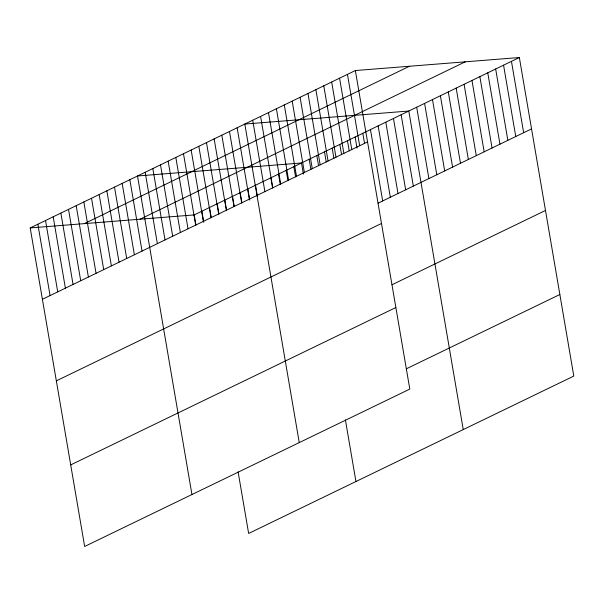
<?xml version="1.0" encoding="UTF-8"?>
<svg xmlns="http://www.w3.org/2000/svg" width="604" height="604" viewBox="0 0 604 604"><rect width="100%" height="100%" fill="white"/><g stroke="black" fill="none" stroke-linecap="round" stroke-linejoin="round"><path stroke-width="0.91" d="M355.356 70.547L409.806 389.089L84.651 546.469L30.2 227.927L355.356 70.547L519.349 57.531L573.8 376.073L248.644 533.453L238.104 471.822M84.318 223.631L409.474 66.251M140.075 219.207L465.231 61.827M30.2 227.927L194.194 214.911L519.349 57.531M42.401 299.29L367.557 141.91M378.074 203.171L531.55 128.886M56.338 380.86L381.502 223.48M392.019 284.741L545.495 210.456M70.706 464.899L395.869 307.519M406.379 368.787L559.855 294.503M511.452 61.351L523.653 132.714M503.555 65.172L515.756 136.534M495.658 68.992L507.858 140.355M487.76 72.82L499.961 144.175M479.87 76.64L492.064 148.003M471.973 80.46L484.166 151.823M464.076 84.281L476.269 155.643M456.179 88.109L468.372 159.464M448.281 91.929L460.474 163.284M440.384 95.749L452.585 167.112M432.487 99.569L444.687 170.932M424.589 103.39L436.79 174.752M416.692 107.218L428.893 178.573M463.245 429.58L408.795 111.038L244.801 124.054L299.252 442.604M401.131 114.745L413.332 186.107M393.468 118.46L405.661 189.815M385.805 122.167L397.998 193.529M378.142 125.874L390.335 197.236M370.471 129.588L382.672 200.943M362.808 133.295L364.552 143.488M347.459 74.368L359.659 145.73M355.144 137.002L357.047 148.123M339.569 78.188L351.762 149.55M347.481 140.717L349.225 150.909M331.672 82.016L343.865 153.371M339.818 144.424L341.562 154.616M323.774 85.836L335.967 157.199M332.155 148.131L333.891 158.331M315.877 89.656L328.07 161.019M324.484 151.846L326.228 162.038M307.98 93.477L320.173 164.839M316.821 155.553L318.565 165.745M300.082 97.304L312.283 168.659M309.157 159.26L310.901 169.46M292.185 101.125L304.386 172.487M303.397 174.095L301.494 162.974L137.501 175.99L191.951 494.54M345.405 419.886L355.945 481.516M284.288 104.945L296.488 176.308M293.831 166.681L295.575 176.874M276.39 108.765L288.591 180.128M286.168 170.396L287.904 180.588M268.493 112.593L280.694 183.948M278.497 174.103L280.241 184.296M260.596 116.413L272.797 187.776M270.834 177.81L272.578 188.003M252.698 120.234L264.914 191.717M255.507 185.232L257.41 196.353M247.844 188.939L249.746 200.06M237.138 127.769L249.339 199.124M240.181 192.653L241.917 202.846M229.475 131.476L241.676 202.838M232.51 196.36L234.254 206.553M221.811 135.183L234.012 206.545M224.847 200.067L226.591 210.268M214.148 138.897L226.341 210.252M217.183 203.782L218.927 213.975M206.485 142.604L218.678 213.967M209.52 207.489L211.264 217.682M198.822 146.311L211.015 217.674M201.857 211.196L203.759 222.317M191.151 150.026L203.352 221.389M194.194 214.911L195.93 225.103M183.488 153.733L195.688 225.096M175.824 157.44L188.025 228.803M168.161 161.155L180.362 232.517M160.498 164.862L172.691 236.224M152.835 168.576L165.028 239.931M145.164 172.283L157.365 243.646M129.837 179.705L142.038 251.06M122.174 183.412L134.375 254.775M114.511 187.119L126.704 258.482M106.848 190.834L119.041 262.189M99.177 194.541L111.378 265.903M91.514 198.248L103.714 269.611M83.85 201.963L96.051 273.318M76.187 205.67L88.388 277.032M68.524 209.377L80.717 280.739M60.861 213.091L73.054 284.446M53.19 216.798L65.391 288.161M45.526 220.505L57.727 291.868M37.863 224.22L50.064 295.582"/></g></svg>
